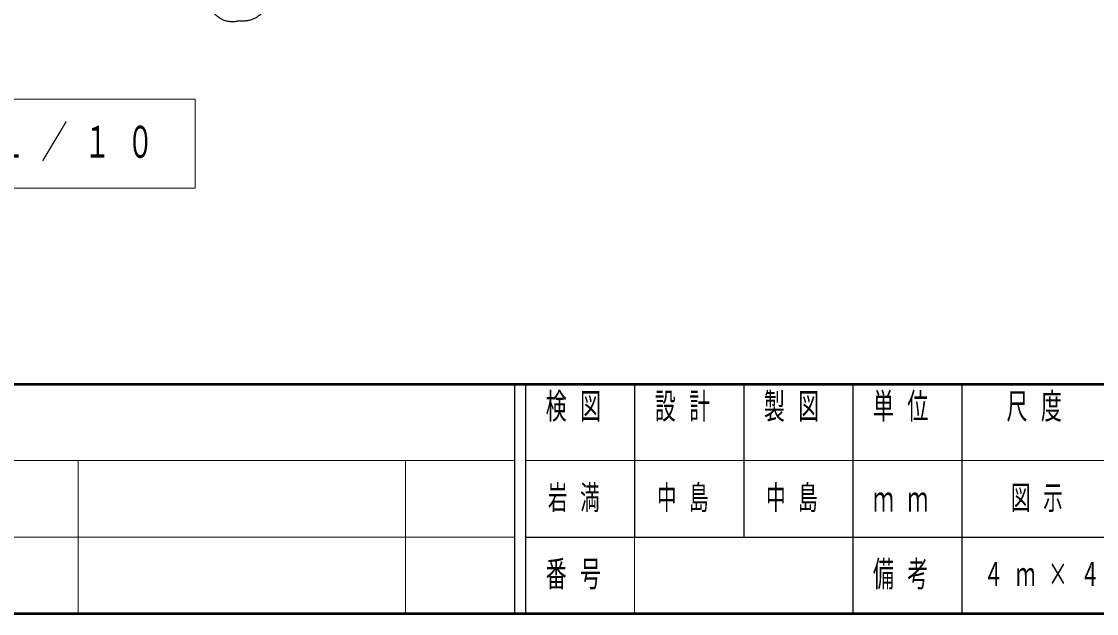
# Model space of a CAD drawing. Units: millimetres on the paper. Extents: x -385 to 0, y -594 to 267.
# Drawn here: x -288.7 to -190.2, y -297 to -242.8 of the extents above; entities that cross this region are included whole.
import ezdxf

# ---------------------------------------------------------------- set-up
doc = ezdxf.new("R2010")
doc.units = ezdxf.units.MM
doc.layers.add('1_10', color=7, linetype='Continuous', lineweight=25)
doc.layers.add('NAKAMURA図枠', color=7, linetype='Continuous', lineweight=13)
doc.layers.add('図面情報', color=7, linetype='Continuous')
doc.styles.add('ＭＳ ゴシック', font='')
doc.styles.get('ＭＳ ゴシック').set_extended_font_data('MS Gothic')

msp = doc.modelspace()

# ---------------------------------------------------------------- linework, layer by layer
at = {"layer": '1_10', "lineweight": 13}
for p, q in [((-272.787, -249.917), (-331.587, -249.917)), ((-272.787, -258.051), (-272.787, -249.917)), ((-331.587, -258.051), (-272.787, -258.051))]:
    msp.add_line(p, q, dxfattribs=at)
at = {"layer": '1_10'}
msp.add_open_spline([(-268.726, -242.742), (-268.616, -242.749), (-268.505, -242.756), (-268.395, -242.754), (-268.284, -242.753), (-268.173, -242.746), (-268.064, -242.731), (-267.954, -242.717), (-267.845, -242.696), (-267.739, -242.667), (-267.632, -242.637), (-267.527, -242.601), (-267.426, -242.556), (-267.325, -242.512), (-267.227, -242.459), (-267.134, -242.4), (-267.041, -242.341), (-266.951, -242.274), (-266.867, -242.203), (-266.783, -242.131), (-266.703, -242.054), (-266.63, -241.971), (-266.557, -241.888), (-266.488, -241.8), (-266.429, -241.707), (-266.371, -241.614), (-266.317, -241.514), (-266.281, -241.411), (-266.244, -241.308), (-266.215, -241.196), (-266.212, -241.088), (-266.209, -240.98), (-266.228, -240.864), (-266.263, -240.762), (-266.299, -240.66), (-266.36, -240.562), (-266.426, -240.474), (-266.491, -240.386), (-266.572, -240.307), (-266.654, -240.235), (-266.737, -240.162), (-266.829, -240.098), (-266.923, -240.04), (-267.017, -239.983), (-267.116, -239.932), (-267.218, -239.889), (-267.32, -239.846), (-267.426, -239.811), (-267.533, -239.785), (-267.64, -239.758), (-267.75, -239.741), (-267.86, -239.729), (-267.969, -239.718), (-268.08, -239.715), (-268.191, -239.713), (-268.301, -239.712), (-268.412, -239.717), (-268.523, -239.721), (-268.633, -239.725), (-268.744, -239.733), (-268.854, -239.736), (-268.965, -239.74), (-269.075, -239.743), (-269.186, -239.744), (-269.296, -239.746), (-269.407, -239.742), (-269.518, -239.745), (-269.628, -239.748), (-269.739, -239.749), (-269.849, -239.761), (-269.959, -239.773), (-270.07, -239.787), (-270.176, -239.818), (-270.281, -239.848), (-270.387, -239.888), (-270.482, -239.942), (-270.578, -239.995), (-270.668, -240.064), (-270.749, -240.138), (-270.83, -240.212), (-270.904, -240.297), (-270.969, -240.385), (-271.034, -240.474), (-271.092, -240.571), (-271.139, -240.67), (-271.185, -240.77), (-271.224, -240.876), (-271.248, -240.983), (-271.272, -241.09), (-271.287, -241.203), (-271.282, -241.312), (-271.278, -241.421), (-271.257, -241.533), (-271.223, -241.637), (-271.19, -241.741), (-271.138, -241.843), (-271.08, -241.936), (-271.022, -242.029), (-270.951, -242.116), (-270.875, -242.196), (-270.8, -242.276), (-270.715, -242.349), (-270.626, -242.415), (-270.538, -242.48), (-270.443, -242.539), (-270.345, -242.589), (-270.247, -242.64), (-270.143, -242.682), (-270.038, -242.715), (-269.933, -242.748), (-269.824, -242.773), (-269.715, -242.789), (-269.606, -242.806), (-269.494, -242.814), (-269.384, -242.815), (-269.274, -242.817), (-269.163, -242.81), (-269.053, -242.798), (-268.943, -242.785), (-268.835, -242.763), (-268.726, -242.742)], degree=3, knots=[0, 0, 0, 0, 1, 1, 1, 2, 2, 2, 3, 3, 3, 4, 4, 4, 5, 5, 5, 6, 6, 6, 7, 7, 7, 8, 8, 8, 9, 9, 9, 10, 10, 10, 11, 11, 11, 12, 12, 12, 13, 13, 13, 14, 14, 14, 15, 15, 15, 16, 16, 16, 17, 17, 17, 18, 18, 18, 19, 19, 19, 20, 20, 20, 21, 21, 21, 22, 22, 22, 23, 23, 23, 24, 24, 24, 25, 25, 25, 26, 26, 26, 27, 27, 27, 28, 28, 28, 29, 29, 29, 30, 30, 30, 31, 31, 31, 32, 32, 32, 33, 33, 33, 34, 34, 34, 35, 35, 35, 36, 36, 36, 37, 37, 37, 38, 38, 38, 39, 39, 39, 40, 40, 40, 40], dxfattribs=at)
at = {"layer": 'NAKAMURA図枠', "lineweight": 50}
for p, q in [((-385, -276), (0, -276)), ((-385, -297), (0, -297))]:
    msp.add_line(p, q, dxfattribs=at)
at = {"layer": 'NAKAMURA図枠', "color": 211, "lineweight": 25}
for p, q in [((-243.5, -276), (-243.5, -297)), ((-242.5, -276), (-242.5, -297)), ((-232.5, -276), (-232.5, -290)), ((-222.5, -276), (-222.5, -290)), ((-212.5, -276), (-212.5, -297)), ((-202.5, -276), (-202.5, -290)), ((-242.5, -290), (0, -290))]:
    msp.add_line(p, q, dxfattribs=at)
at = {"layer": 'NAKAMURA図枠'}
for p, q in [((-385, -283), (-243.5, -283)), ((-283.5, -283), (-283.5, -297)), ((-253.5, -283), (-253.5, -297)), ((-242.5, -283), (-187.5, -283)), ((-385, -290), (-243.5, -290)), ((-232.5, -290), (-232.5, -297))]:
    msp.add_line(p, q, dxfattribs=at)
at = {"layer": 'NAKAMURA図枠', "lineweight": 25}
msp.add_line((-202.5, -290), (-202.5, -297), dxfattribs=at)

# ---------------------------------------------------------------- texts
at = {"layer": '1_10', "insert": (-330.187, -253.984), "char_height": 2.933, "attachment_point": 4, "style": 'ＭＳ ゴシック'}
msp.add_mtext('\\T1.64;\\W0.6;排水桝部断面図\u3000Ｓ＝１／１０', dxfattribs=at)
at = {"layer": 'NAKAMURA図枠', "color": 4, "char_height": 2.346, "style": 'ＭＳ ゴシック'}
for s, insert, attachment_point in [('\\T1.64;\\W0.6;検図', (-237.5, -276.833), 2), ('\\T1.64;\\W0.6;設計', (-227.5, -276.833), 2), ('\\T1.64;\\W0.6;製図', (-217.5, -276.833), 2), ('\\T1.64;\\W0.6;単位', (-207.5, -276.833), 2), ('\\T1.64;\\W0.6;尺度', (-195.25, -276.833), 2), ('\\T1.64;\\W0.6;ｍｍ', (-207.5, -286.5), 5), ('\\T1.64;\\W0.6;番号', (-237.5, -293.5), 5), ('\\T1.64;\\W0.6;備考', (-207.5, -293.5), 5)]:
    msp.add_mtext(s, dxfattribs=dict(at, insert=insert, attachment_point=attachment_point))
at = {"layer": '図面情報', "char_height": 2.199, "style": 'ＭＳ ゴシック'}
for s, insert, attachment_point in [('\\T1.64;\\W0.6;岩満', (-237.5, -286.5), 5), ('\\T1.64;\\W0.6;中島', (-227.5, -286.5), 5), ('\\T1.64;\\W0.6;中島', (-217.5, -286.5), 5), ('\\T1.64;\\W0.6;図示', (-198, -286.5), 4), ('\\T1.64;\\W0.6;４ｍ×４ｍ\u3000ピット型', (-200.5, -293.5), 4)]:
    msp.add_mtext(s, dxfattribs=dict(at, insert=insert, attachment_point=attachment_point))

doc.saveas('drawing.dxf')
